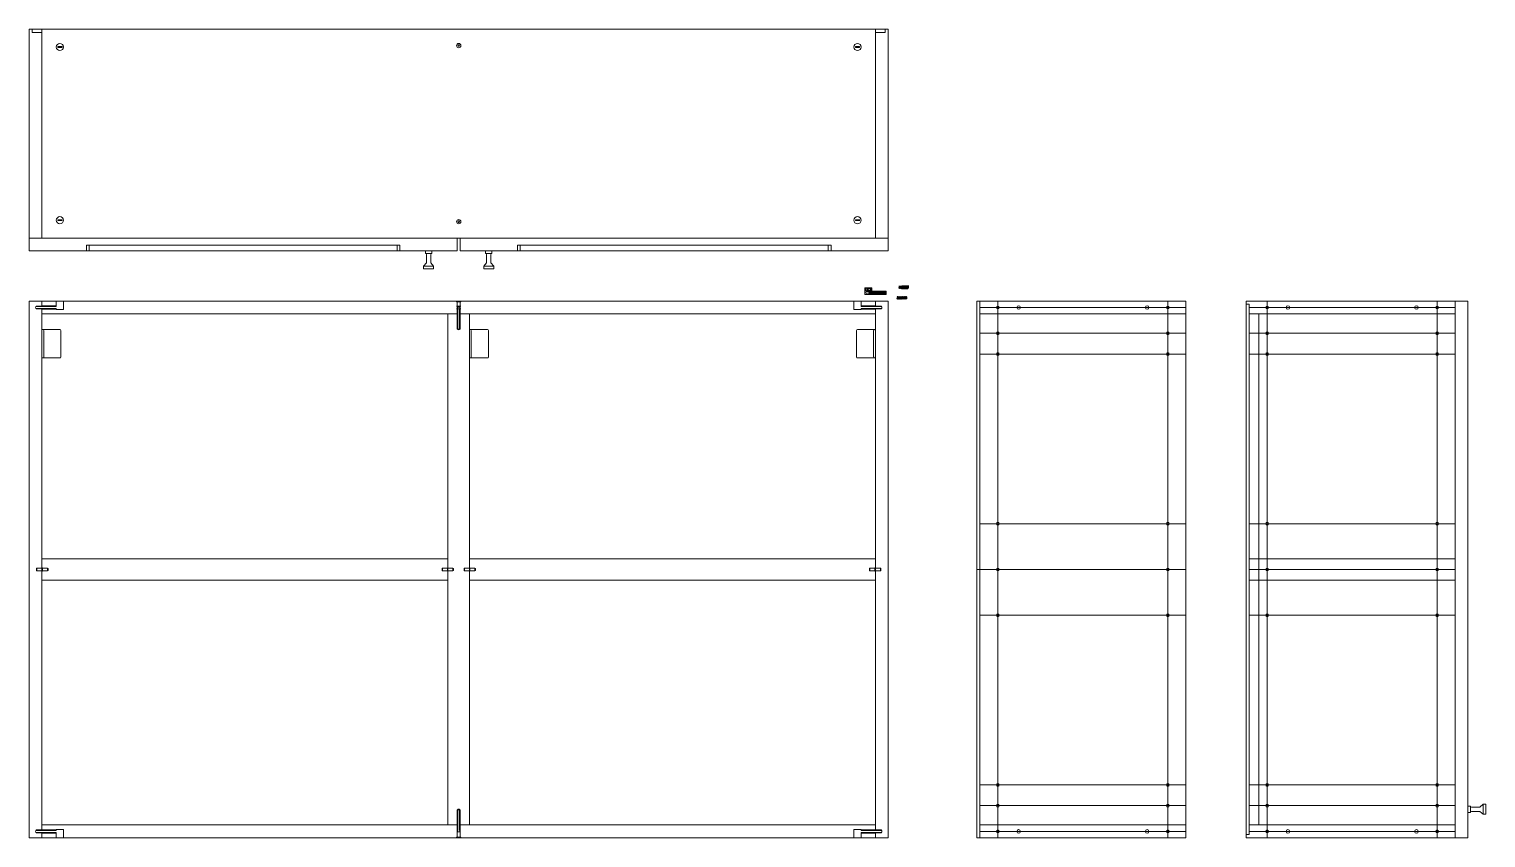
# Model space of a CAD drawing. Header units: centimetres. Extents: x -9.9 to 12.1, y -14.8 to 2.1.
# Drawn here: x -1.893 to 0.142, y -10.535 to -9.405 of the extents above; entities that cross this region are included whole.
import ezdxf

# ---------------------------------------------------------------- set-up
doc = ezdxf.new("R2010")
doc.units = ezdxf.units.CM
doc.header["$MEASUREMENT"] = 0
for name, color, linetype, lineweight in [('0_Num_Penna__6', 6, 'Continuous', 18), ('A-FURN_Num_Penna__251_Num_Penna__251_Num_Penna__2_Num_Penna__251_Num_Penna__251_Num_Penna__251_Num_Penna__251_Num_Penna__251_Num_Penna__251_Num_Penna__251_Num_Penna__251_Num_Penna__3_Num_Penna__3_Num_Penna__3_Num_Penna__3', 3, 'Continuous', 18), ('A-FURN_Num_Penna__252_Num_Penna__252_Num_Penna__3_Num_Penna__252_Num_Penna__252_Num_Penna__252_Num_Penna__252_Num_Penna__252_Num_Penna__252_Num_Penna__252_Num_Penna__252_Num_Penna__252_Num_Penna__252_Num_Penna__252_Num_Penna__3', 3, 'Continuous', 18), ('A-FURN_Num_Penna__252_Num_Penna__252_Num_Penna__3_Num_Penna__252_Num_Penna__252_Num_Penna__252_Num_Penna__252_Num_Penna__252_Num_Penna__252_Num_Penna__252_Num_Penna__252_Num_Penna__252_Num_Penna__252_Num_Penna__252_Num_Penna__5', 5, 'Continuous', 18), ('A-FURN_Num_Penna__252_Num_Penna__252_Num_Penna__3_Num_Penna__252_Num_Penna__252_Num_Penna__252_Num_Penna__252_Num_Penna__252_Num_Penna__252_Num_Penna__252_Num_Penna__252_Num_Penna__252_Num_Penna__252_Num_Penna__252_Num_Penna__6', 6, 'Continuous', 18), ('A-FURN_Num_Penna__252_Num_Penna__252_Num_Penna__3_Num_Penna__252_Num_Penna__252_Num_Penna__252_Num_Penna__252_Num_Penna__252_Num_Penna__252_Num_Penna__252_Num_Penna__252_Num_Penna__252_Num_Penna__252_Num_Penna__6_Num_Penna__6', 6, 'Continuous', 18), ('A-SECT-PATT_Num_Penna__6_Num_Penna__6_Num_Penna__6_Num_Penna__6_Num_Penna__6_Num_Penna__6_Num_Penna__6_Num_Penna__6_Num_Penna__6_Num_Penna__6_Num_Penna__6_Num_Penna__3_Num_Penna__3_Num_Penna__3', 3, 'Continuous', 18), ('A-SECT-PATT_Num_Penna__6_Num_Penna__6_Num_Penna__6_Num_Penna__6_Num_Penna__6_Num_Penna__6_Num_Penna__6_Num_Penna__6_Num_Penna__6_Num_Penna__6_Num_Penna__6_Num_Penna__6_Num_Penna__6_Num_Penna__6', 6, 'Continuous', 18), ('A-SECT-PATT_Num_Penna__6_Num_Penna__6_Num_Penna__6_Num_Penna__6_Num_Penna__6_Num_Penna__6_Num_Penna__6_Num_Penna__6_Num_Penna__6_Num_Penna__6_Num_Penna__6_Num_Penna__6_Num_Penna__6_Num_Penna__9', 9, 'Continuous', 18), ('INFO_Num_Penna__2_Num_Penna__2_Num_Penna__2_Num_Penna__2_Num_Penna__5', 5, 'Continuous', 18), ('PDF10_Solid Fills_Num_Penna__5_Num_Penna__5_Num_Penna__5_Num_Penna__5_Num_Penna__5_Num_Penna__5_Num_Penna__5_Num_Penna__5', 5, 'Continuous', 18), ('PDF16_Geometry_Num_Penna__5_Num_Penna__5_Num_Penna__5_Num_Penna__5_Num_Penna__5_Num_Penna__5_Num_Penna__5_Num_Penna__5_Num_Penna__5_Num_Penna__5_Num_Penna__5_Num_Penna__5_Num_Penna__5_Num_Penna__5', 5, 'Continuous', 18), ('PDF16_Geometry_Num_Penna__6_Num_Penna__6_Num_Penna__3_Num_Penna__3_Num_Penna__3_Num_Penna__3_Num_Penna__3_Num_Penna__3_Num_Penna__3_Num_Penna__3_Num_Penna__3_Num_Penna__3_Num_Penna__3_Num_Penna__3', 3, 'Continuous', 18), ('PDF16_Geometry_Num_Penna__6_Num_Penna__6_Num_Penna__6_Num_Penna__3_Num_Penna__3_Num_Penna__3_Num_Penna__3_Num_Penna__3_Num_Penna__9_Num_Penna__9_Num_Penna__9_Num_Penna__9_Num_Penna__9_Num_Penna__9', 9, 'Continuous', 18), ('PDF16_Geometry_Num_Penna__6_Num_Penna__6_Num_Penna__6_Num_Penna__6_Num_Penna__6_Num_Penna__6_Num_Penna__6_Num_Penna__6_Num_Penna__6_Num_Penna__6_Num_Penna__6_Num_Penna__6_Num_Penna__6_Num_Penna__6', 6, 'Continuous', 18), ('PDF22_Geometry_Num_Penna__1_Num_Penna__255_Num_Penna__3_Num_Penna__3_Num_Penna__3', 3, 'Continuous', 18), ('PDF22_Geometry_Num_Penna__1_Num_Penna__255_Num_Penna__3_Num_Penna__3_Num_Penna__6', 6, 'Continuous', 18), ('PDF22_Geometry_Num_Penna__1_Num_Penna__255_Num_Penna__5_Num_Penna__5_Num_Penna__5', 5, 'Continuous', 18), ('PDF2_Geometry_Num_Penna__7_Num_Penna__7_Num_Penna__7_Num_Penna__7_Num_Penna__7_Num_Penna__7_Num_Penna__7_Num_Penna__5', 5, 'Continuous', 18), ('PDF2_Geometry_Num_Penna__7_Num_Penna__7_Num_Penna__7_Num_Penna__7_Num_Penna__7_Num_Penna__7_Num_Penna__7_Num_Penna__6', 6, 'Continuous', 18), ('PDF_Geometry_Num_Penna__7_Num_Penna__7_Num_Penna__3_Num_Penna__6_Num_Penna__6_Num_Penna__6_Num_Penna__6_Num_Penna__6_Num_Penna__6_Num_Penna__6_Num_Penna__6_Num_Penna__6_Num_Penna__6_Num_Penna__6', 6, 'Continuous', 18), ('VITE_Num_Penna__5', 5, 'Continuous', 18), ('VITE_Num_Penna__6', 6, 'Continuous', 18), ('viti_Num_Penna__5', 5, 'Continuous', 18), ('viti_Num_Penna__6', 6, 'Continuous', 18)]:
    doc.layers.add(name, color=color, linetype=linetype, lineweight=lineweight)

msp = doc.modelspace()

# ---------------------------------------------------------------- linework, layer by layer
at = {"layer": '0_Num_Penna__6', "color": 6, "linetype": 'Continuous', "lineweight": 18}
for p, q in [((-1.8548, -9.7916), (-1.8548, -9.7849)), ((-1.8448, -9.7965), (-1.8448, -9.7849)), ((-0.7408, -9.7965), (-0.7408, -9.7849)), ((-0.7308, -9.7916), (-0.7308, -9.7849)), ((-0.7258, -9.7706), (-0.7258, -9.7662)), ((-0.7258, -9.7758), (-0.7258, -9.7706)), ((-0.7158, -9.7758), (-0.7258, -9.7758)), ((-0.7158, -9.7662), (-0.7158, -9.7709)), ((-0.6958, -9.7709), (-0.7158, -9.7709)), ((-1.8748, -9.7916), (-1.8548, -9.7916)), ((-1.8548, -9.7965), (-1.8548, -9.7962)), ((-1.8548, -9.7965), (-1.8448, -9.7965)), ((-0.7308, -9.7965), (-0.7408, -9.7965)), ((-0.7108, -9.7916), (-0.7308, -9.7916)), ((-0.7308, -9.7965), (-0.7308, -9.7962)), ((-1.8748, -10.5282), (-1.8548, -10.5282)), ((-1.8548, -10.5233), (-1.8448, -10.5233)), ((-1.8548, -10.5233), (-1.8548, -10.5236)), ((-1.8548, -10.5282), (-1.8548, -10.5349)), ((-1.8448, -10.5233), (-1.8448, -10.5349)), ((-0.7308, -10.5233), (-0.7408, -10.5233)), ((-0.7408, -10.5233), (-0.7408, -10.5349)), ((-0.7308, -10.5233), (-0.7308, -10.5236)), ((-0.7108, -10.5282), (-0.7308, -10.5282)), ((-0.7308, -10.5282), (-0.7308, -10.5349))]:
    msp.add_line(p, q, dxfattribs=at)
at = {"layer": 'A-FURN_Num_Penna__251_Num_Penna__251_Num_Penna__2_Num_Penna__251_Num_Penna__251_Num_Penna__251_Num_Penna__251_Num_Penna__251_Num_Penna__251_Num_Penna__251_Num_Penna__251_Num_Penna__3_Num_Penna__3_Num_Penna__3_Num_Penna__3', "color": 3, "linetype": 'Continuous', "lineweight": 18}
for p, q in [((-1.8128, -9.7149), (-1.8088, -9.7149)), ((-1.3788, -9.7149), (-1.3748, -9.7149)), ((-1.2108, -9.7149), (-1.2068, -9.7149)), ((-0.7768, -9.7149), (-0.7728, -9.7149))]:
    msp.add_line(p, q, dxfattribs=at)
at = {"layer": 'A-FURN_Num_Penna__252_Num_Penna__252_Num_Penna__3_Num_Penna__252_Num_Penna__252_Num_Penna__252_Num_Penna__252_Num_Penna__252_Num_Penna__252_Num_Penna__252_Num_Penna__252_Num_Penna__252_Num_Penna__252_Num_Penna__252_Num_Penna__3', "color": 3, "linetype": 'Continuous', "lineweight": 18}
for p, q in [((-1.2898, -9.7919), (-1.2958, -9.7919)), ((-1.2898, -9.7959), (-1.2958, -9.7959))]:
    msp.add_line(p, q, dxfattribs=at)
at = {"layer": 'A-FURN_Num_Penna__252_Num_Penna__252_Num_Penna__3_Num_Penna__252_Num_Penna__252_Num_Penna__252_Num_Penna__252_Num_Penna__252_Num_Penna__252_Num_Penna__252_Num_Penna__252_Num_Penna__252_Num_Penna__252_Num_Penna__252_Num_Penna__5', "color": 5, "linetype": 'Continuous', "lineweight": 18}
for p, q in [((-0.6775, -9.7643), (-0.6783, -9.7669)), ((-0.6773, -9.7669), (-0.6765, -9.7643)), ((-0.6762, -9.7643), (-0.677, -9.7669)), ((-0.6759, -9.7669), (-0.6751, -9.7643)), ((-0.6748, -9.7643), (-0.6756, -9.7669)), ((-0.6746, -9.7669), (-0.6738, -9.7643)), ((-0.6735, -9.7643), (-0.6743, -9.7669)), ((-0.6732, -9.7669), (-0.6724, -9.7643)), ((-0.6721, -9.7643), (-0.6729, -9.7669)), ((-0.6719, -9.7669), (-0.671, -9.7643)), ((-0.6708, -9.7643), (-0.6716, -9.7669)), ((-0.6705, -9.7669), (-0.6697, -9.7643)), ((-0.6694, -9.7643), (-0.6702, -9.7669)), ((-0.6691, -9.7669), (-0.6683, -9.7643)), ((-0.6681, -9.7643), (-0.6689, -9.7669)), ((-0.6678, -9.7669), (-0.667, -9.7643)), ((-0.6667, -9.7643), (-0.6675, -9.7669)), ((-0.6664, -9.7669), (-0.6656, -9.7643)), ((-0.6654, -9.7643), (-0.6662, -9.7669)), ((-1.2898, -9.7849), (-1.2958, -9.7849)), ((-1.2907, -9.7861), (-1.2948, -9.7861)), ((-0.7142, -9.7719), (-0.7142, -9.7745)), ((-0.6974, -9.7719), (-0.6974, -9.7745)), ((-0.6799, -9.7791), (-0.6807, -9.7817)), ((-0.6796, -9.7817), (-0.6788, -9.7791)), ((-0.6785, -9.7791), (-0.6793, -9.7817)), ((-0.6783, -9.7817), (-0.6775, -9.7791)), ((-0.6772, -9.7791), (-0.678, -9.7817)), ((-0.6769, -9.7817), (-0.6761, -9.7791)), ((-0.6758, -9.7791), (-0.6766, -9.7817)), ((-0.6756, -9.7817), (-0.6747, -9.7791)), ((-0.6745, -9.7791), (-0.6753, -9.7817)), ((-0.6742, -9.7817), (-0.6734, -9.7791)), ((-0.6731, -9.7791), (-0.6739, -9.7817)), ((-0.6728, -9.7817), (-0.672, -9.7791)), ((-0.6718, -9.7791), (-0.6726, -9.7817)), ((-0.6715, -9.7817), (-0.6707, -9.7791)), ((-0.6704, -9.7791), (-0.6712, -9.7817)), ((-0.6701, -9.7817), (-0.6693, -9.7791)), ((-0.6691, -9.7791), (-0.6699, -9.7817)), ((-0.6688, -9.7817), (-0.668, -9.7791)), ((-0.6677, -9.7791), (-0.6685, -9.7817)), ((-1.8748, -9.7919), (-1.8748, -9.7926)), ((-1.8748, -9.7952), (-1.8748, -9.7959)), ((-1.2907, -9.7933), (-1.2948, -9.7933)), ((-1.2941, -9.7953), (-1.2941, -9.8242)), ((-1.2915, -9.8242), (-1.2915, -9.7953)), ((-0.7108, -9.7919), (-0.7108, -9.7926)), ((-0.7108, -9.7952), (-0.7108, -9.7959)), ((-1.2915, -9.8242), (-1.2941, -9.8242)), ((-1.2941, -10.5245), (-1.2941, -10.4956)), ((-1.2915, -10.4956), (-1.2941, -10.4956)), ((-1.2915, -10.4956), (-1.2915, -10.5245)), ((-1.8748, -10.5246), (-1.8748, -10.5239)), ((-1.8748, -10.5279), (-1.8748, -10.5272)), ((-1.8548, -10.5349), (-1.8448, -10.5349)), ((-1.2898, -10.5349), (-1.2958, -10.5349)), ((-1.2907, -10.5265), (-1.2948, -10.5265)), ((-1.2907, -10.5337), (-1.2948, -10.5337)), ((-0.7108, -10.5246), (-0.7108, -10.5239)), ((-0.7108, -10.5279), (-0.7108, -10.5272))]:
    msp.add_line(p, q, dxfattribs=at)
for centre in [(-0.5108, -9.7939), (-0.3313, -9.7939), (-0.1347, -9.7939), (0.0448, -9.7939), (-0.5108, -10.5259), (-0.3313, -10.5259), (-0.1347, -10.5259), (0.0448, -10.5259)]:
    msp.add_circle(centre, 0.0025, dxfattribs=at)
at = {"layer": 'A-FURN_Num_Penna__252_Num_Penna__252_Num_Penna__3_Num_Penna__252_Num_Penna__252_Num_Penna__252_Num_Penna__252_Num_Penna__252_Num_Penna__252_Num_Penna__252_Num_Penna__252_Num_Penna__252_Num_Penna__252_Num_Penna__252_Num_Penna__6', "color": 6, "linetype": 'Continuous', "lineweight": 18}
for p, q in [((-0.6778, -9.7643), (-0.6776, -9.7636)), ((-0.6774, -9.7638), (-0.6775, -9.7643)), ((-0.6765, -9.7643), (-0.6763, -9.7636)), ((-0.676, -9.7638), (-0.6762, -9.7643)), ((-0.6751, -9.7643), (-0.6749, -9.7636)), ((-0.6747, -9.7638), (-0.6748, -9.7643)), ((-0.6738, -9.7643), (-0.6735, -9.7636)), ((-0.6735, -9.7629), (-0.6735, -9.7679)), ((-0.6733, -9.7638), (-0.6735, -9.7643)), ((-0.6645, -9.7656), (-0.6735, -9.7656)), ((-0.664, -9.7636), (-0.673, -9.7636)), ((-0.6724, -9.7643), (-0.6722, -9.7636)), ((-0.672, -9.7638), (-0.6721, -9.7643)), ((-0.671, -9.7643), (-0.6708, -9.7636)), ((-0.6706, -9.7638), (-0.6708, -9.7643)), ((-0.6697, -9.7643), (-0.6695, -9.7636)), ((-0.6693, -9.7638), (-0.6694, -9.7643)), ((-0.6683, -9.7643), (-0.6681, -9.7636)), ((-0.6679, -9.7638), (-0.6681, -9.7643)), ((-0.667, -9.7643), (-0.6668, -9.7636)), ((-0.6666, -9.7638), (-0.6667, -9.7643)), ((-0.6656, -9.7643), (-0.6654, -9.7636)), ((-0.6652, -9.7638), (-0.6654, -9.7643)), ((-1.2958, -9.7861), (-1.2958, -9.7849)), ((-1.2958, -9.7861), (-1.2948, -9.7861)), ((-1.2948, -9.7861), (-1.2948, -9.8242)), ((-1.2907, -9.7861), (-1.2898, -9.7861)), ((-1.2907, -9.7861), (-1.2907, -9.8242)), ((-1.2898, -9.7849), (-1.2898, -9.7861)), ((-0.7158, -9.7755), (-0.7158, -9.7758)), ((-0.6802, -9.7791), (-0.68, -9.7784)), ((-0.6797, -9.7786), (-0.6799, -9.7791)), ((-0.6798, -9.7823), (-0.6796, -9.7817)), ((-0.6793, -9.7817), (-0.6795, -9.7823)), ((-0.6788, -9.7791), (-0.6786, -9.7784)), ((-0.6784, -9.7786), (-0.6785, -9.7791)), ((-0.6785, -9.7823), (-0.6783, -9.7817)), ((-0.678, -9.7817), (-0.6782, -9.7823)), ((-0.6775, -9.7675), (-0.6773, -9.7669)), ((-0.6775, -9.7791), (-0.6772, -9.7784)), ((-0.677, -9.7669), (-0.6772, -9.7675)), ((-0.677, -9.7786), (-0.6772, -9.7791)), ((-0.6771, -9.7823), (-0.6769, -9.7817)), ((-0.6766, -9.7817), (-0.6768, -9.7823)), ((-0.6761, -9.7675), (-0.6759, -9.7669)), ((-0.6761, -9.7791), (-0.6759, -9.7784)), ((-0.6756, -9.7669), (-0.6758, -9.7675)), ((-0.6757, -9.7786), (-0.6758, -9.7791)), ((-0.6758, -9.7823), (-0.6756, -9.7817)), ((-0.6753, -9.7817), (-0.6755, -9.7823)), ((-0.6748, -9.7675), (-0.6746, -9.7669)), ((-0.6747, -9.7791), (-0.6745, -9.7784)), ((-0.6743, -9.7669), (-0.6745, -9.7675)), ((-0.6743, -9.7786), (-0.6745, -9.7791)), ((-0.6744, -9.7823), (-0.6742, -9.7817)), ((-0.6653, -9.7676), (-0.6742, -9.7676)), ((-0.6653, -9.7676), (-0.6742, -9.7676)), ((-0.6739, -9.7817), (-0.6741, -9.7823)), ((-0.6734, -9.7675), (-0.6732, -9.7669)), ((-0.6734, -9.7791), (-0.6732, -9.7784)), ((-0.6729, -9.7669), (-0.6731, -9.7675)), ((-0.673, -9.7786), (-0.6731, -9.7791)), ((-0.6731, -9.7823), (-0.6728, -9.7817)), ((-0.6726, -9.7817), (-0.6728, -9.7823)), ((-0.6721, -9.7675), (-0.6719, -9.7669)), ((-0.672, -9.7791), (-0.6718, -9.7784)), ((-0.6716, -9.7669), (-0.6718, -9.7675)), ((-0.6716, -9.7786), (-0.6718, -9.7791)), ((-0.6717, -9.7823), (-0.6715, -9.7817)), ((-0.6712, -9.7817), (-0.6714, -9.7823)), ((-0.6707, -9.7675), (-0.6705, -9.7669)), ((-0.6707, -9.7791), (-0.6705, -9.7784)), ((-0.6702, -9.7669), (-0.6704, -9.7675)), ((-0.6703, -9.7786), (-0.6704, -9.7791)), ((-0.6703, -9.7823), (-0.6701, -9.7817)), ((-0.6699, -9.7817), (-0.6701, -9.7823)), ((-0.6694, -9.7675), (-0.6691, -9.7669)), ((-0.6693, -9.7791), (-0.6691, -9.7784)), ((-0.6689, -9.7669), (-0.6691, -9.7675)), ((-0.6689, -9.7786), (-0.6691, -9.7791)), ((-0.669, -9.7823), (-0.6688, -9.7817)), ((-0.6685, -9.7817), (-0.6687, -9.7823)), ((-0.668, -9.7675), (-0.6678, -9.7669)), ((-0.668, -9.7791), (-0.6678, -9.7784)), ((-0.6675, -9.7669), (-0.6677, -9.7675)), ((-0.6676, -9.7786), (-0.6677, -9.7791)), ((-0.6666, -9.7675), (-0.6664, -9.7669)), ((-0.6662, -9.7669), (-0.6664, -9.7675)), ((-1.8748, -9.7919), (-1.8831, -9.7919)), ((-1.8831, -9.7919), (-1.8831, -9.7926)), ((-1.8831, -9.7959), (-1.8831, -9.7952)), ((-1.8748, -9.7959), (-1.8831, -9.7959)), ((-0.7108, -9.7919), (-0.7025, -9.7919)), ((-0.7108, -9.7959), (-0.7025, -9.7959)), ((-0.7025, -9.7919), (-0.7025, -9.7926)), ((-0.7025, -9.7959), (-0.7025, -9.7952)), ((-1.2941, -9.8242), (-1.2948, -9.8242)), ((-1.2907, -9.8242), (-1.2915, -9.8242)), ((-1.2941, -10.4956), (-1.2948, -10.4956)), ((-1.2948, -10.5337), (-1.2948, -10.4956)), ((-1.2907, -10.4956), (-1.2915, -10.4956)), ((-1.2907, -10.5337), (-1.2907, -10.4956)), ((-1.8748, -10.5239), (-1.8831, -10.5239)), ((-1.8831, -10.5239), (-1.8831, -10.5246)), ((-1.8831, -10.5279), (-1.8831, -10.5272)), ((-1.8748, -10.5279), (-1.8831, -10.5279)), ((-1.2958, -10.5337), (-1.2948, -10.5337)), ((-1.2958, -10.5337), (-1.2958, -10.5349)), ((-1.2907, -10.5337), (-1.2898, -10.5337)), ((-1.2898, -10.5349), (-1.2898, -10.5337)), ((-0.7108, -10.5239), (-0.7025, -10.5239)), ((-0.7108, -10.5279), (-0.7025, -10.5279)), ((-0.7025, -10.5239), (-0.7025, -10.5246)), ((-0.7025, -10.5279), (-0.7025, -10.5272))]:
    msp.add_line(p, q, dxfattribs=at)
at = {"layer": 'A-FURN_Num_Penna__252_Num_Penna__252_Num_Penna__3_Num_Penna__252_Num_Penna__252_Num_Penna__252_Num_Penna__252_Num_Penna__252_Num_Penna__252_Num_Penna__252_Num_Penna__252_Num_Penna__252_Num_Penna__252_Num_Penna__6_Num_Penna__6', "color": 6, "linetype": 'Continuous', "lineweight": 18}
for p, q in [((-1.3078, -9.8029), (-1.3078, -10.1575)), ((-1.2778, -9.8029), (-1.2778, -10.1575)), ((-1.3078, -10.1623), (-1.3078, -10.5169)), ((-1.2778, -10.1623), (-1.2778, -10.5169))]:
    msp.add_line(p, q, dxfattribs=at)
at = {"layer": 'A-SECT-PATT_Num_Penna__6_Num_Penna__6_Num_Penna__6_Num_Penna__6_Num_Penna__6_Num_Penna__6_Num_Penna__6_Num_Penna__6_Num_Penna__6_Num_Penna__6_Num_Penna__6_Num_Penna__3_Num_Penna__3_Num_Penna__3', "color": 3, "linetype": 'Continuous', "lineweight": 18}
for p, q in [((-0.5398, -9.7849), (-0.5398, -10.5349)), ((-0.3023, -9.7849), (-0.3023, -10.5349)), ((-0.1637, -9.7849), (-0.1637, -10.5349)), ((0.0738, -9.7849), (0.0738, -10.5349))]:
    msp.add_line(p, q, dxfattribs=at)
at = {"layer": 'A-SECT-PATT_Num_Penna__6_Num_Penna__6_Num_Penna__6_Num_Penna__6_Num_Penna__6_Num_Penna__6_Num_Penna__6_Num_Penna__6_Num_Penna__6_Num_Penna__6_Num_Penna__6_Num_Penna__6_Num_Penna__6_Num_Penna__6', "color": 6, "linetype": 'Continuous', "lineweight": 18}
for p, q in [((-1.8128, -9.7069), (-1.8128, -9.7149)), ((-1.8088, -9.7069), (-1.8088, -9.7149)), ((-1.3788, -9.7069), (-1.3788, -9.7149)), ((-1.3748, -9.7069), (-1.3748, -9.7149)), ((-1.2108, -9.7069), (-1.2108, -9.7149)), ((-1.2068, -9.7069), (-1.2068, -9.7149)), ((-0.7768, -9.7069), (-0.7768, -9.7149)), ((-0.7728, -9.7069), (-0.7728, -9.7149)), ((-0.5648, -9.7849), (-0.5648, -10.5349)), ((-0.1887, -9.7894), (-0.1887, -10.5304))]:
    msp.add_line(p, q, dxfattribs=at)
at = {"layer": 'A-SECT-PATT_Num_Penna__6_Num_Penna__6_Num_Penna__6_Num_Penna__6_Num_Penna__6_Num_Penna__6_Num_Penna__6_Num_Penna__6_Num_Penna__6_Num_Penna__6_Num_Penna__6_Num_Penna__6_Num_Penna__6_Num_Penna__9', "color": 9, "linetype": 'Continuous', "lineweight": 18}
msp.add_line((-0.1752, -9.8029), (-0.1752, -10.5169), dxfattribs=at)
at = {"layer": 'INFO_Num_Penna__2_Num_Penna__2_Num_Penna__2_Num_Penna__2_Num_Penna__5', "color": 5, "linetype": 'Continuous', "lineweight": 18}
for p, q in [((-1.8721, -9.8244), (-1.8748, -9.8244)), ((-1.8723, -9.8258), (-1.8723, -9.863)), ((-1.8721, -9.8244), (-1.8496, -9.8244)), ((-1.8483, -9.863), (-1.8483, -9.8258)), ((-1.2751, -9.8244), (-1.2778, -9.8244)), ((-1.2753, -9.8258), (-1.2753, -9.863)), ((-1.2751, -9.8244), (-1.2526, -9.8244)), ((-1.2513, -9.863), (-1.2513, -9.8258)), ((-0.7372, -9.863), (-0.7372, -9.8258)), ((-0.7134, -9.8244), (-0.7359, -9.8244)), ((-0.7134, -9.8244), (-0.7108, -9.8244)), ((-0.7133, -9.8258), (-0.7133, -9.863)), ((-1.8748, -9.8644), (-1.8721, -9.8644)), ((-1.8721, -9.8644), (-1.8496, -9.8644)), ((-1.2778, -9.8644), (-1.2751, -9.8644)), ((-1.2751, -9.8644), (-1.2526, -9.8644)), ((-0.7134, -9.8644), (-0.7359, -9.8644)), ((-0.7108, -9.8644), (-0.7134, -9.8644))]:
    msp.add_line(p, q, dxfattribs=at)
for centre, start, end in [((-1.8737, -9.8258), 0.4383, 85.0259), ((-1.8498, -9.8258), 0.4383, 85.0259), ((-1.2767, -9.8258), 0.4383, 85.0259), ((-1.2528, -9.8258), 0.4383, 85.0259), ((-0.7358, -9.8258), 94.9741, 179.5617), ((-0.7118, -9.8258), 94.9741, 179.5617), ((-1.8737, -9.863), 274.9741, 359.5617), ((-1.8498, -9.863), 274.9741, 359.5617), ((-1.2767, -9.863), 274.9741, 359.5617), ((-1.2528, -9.863), 274.9741, 359.5617), ((-0.7358, -9.863), 180.4383, 265.0259), ((-0.7118, -9.863), 180.4383, 265.0259)]:
    msp.add_arc(centre, 0.00142, start, end, dxfattribs=at)
at = {"layer": 'PDF10_Solid Fills_Num_Penna__5_Num_Penna__5_Num_Penna__5_Num_Penna__5_Num_Penna__5_Num_Penna__5_Num_Penna__5_Num_Penna__5', "color": 5, "linetype": 'Continuous', "lineweight": 18}
for p, q in [((-1.8472, -9.4294), (-1.8523, -9.4294)), ((-1.8472, -9.4304), (-1.8523, -9.4304)), ((-1.294, -9.4279), (-1.2933, -9.4269)), ((-1.294, -9.4279), (-1.2933, -9.4289)), ((-1.2933, -9.4269), (-1.2922, -9.4269)), ((-1.2933, -9.4289), (-1.2922, -9.4289)), ((-1.2915, -9.4279), (-1.2922, -9.4269)), ((-1.2915, -9.4279), (-1.2922, -9.4289)), ((-0.7383, -9.4294), (-0.7332, -9.4294)), ((-0.7383, -9.4304), (-0.7332, -9.4304)), ((-1.8472, -9.6714), (-1.8523, -9.6714)), ((-1.8472, -9.6724), (-1.8523, -9.6724)), ((-1.294, -9.6739), (-1.2933, -9.6729)), ((-1.294, -9.6739), (-1.2933, -9.6749)), ((-1.2933, -9.6729), (-1.2922, -9.6729)), ((-1.2933, -9.6749), (-1.2922, -9.6749)), ((-1.2915, -9.6739), (-1.2922, -9.6729)), ((-1.2915, -9.6739), (-1.2922, -9.6749)), ((-0.7383, -9.6714), (-0.7332, -9.6714)), ((-0.7383, -9.6724), (-0.7332, -9.6724))]:
    msp.add_line(p, q, dxfattribs=at)
for centre, radius in [((-1.8498, -9.4299), 0.005), ((-1.2928, -9.4279), 0.003), ((-0.7358, -9.4299), 0.005), ((-1.8498, -9.6719), 0.005), ((-1.2928, -9.6739), 0.003), ((-0.7358, -9.6719), 0.005)]:
    msp.add_circle(centre, radius, dxfattribs=at)
for centre, start, end in [((-1.8523, -9.4299), 90, 270), ((-1.8472, -9.4299), 270, 90), ((-0.7383, -9.4299), 90, 270), ((-0.7332, -9.4299), 270, 90), ((-1.8523, -9.6719), 90, 270), ((-1.8472, -9.6719), 270, 90), ((-0.7383, -9.6719), 90, 270), ((-0.7332, -9.6719), 270, 90)]:
    msp.add_arc(centre, 0.0005, start, end, dxfattribs=at)
at = {"layer": 'PDF16_Geometry_Num_Penna__5_Num_Penna__5_Num_Penna__5_Num_Penna__5_Num_Penna__5_Num_Penna__5_Num_Penna__5_Num_Penna__5_Num_Penna__5_Num_Penna__5_Num_Penna__5_Num_Penna__5_Num_Penna__5_Num_Penna__5', "color": 5, "linetype": 'Continuous', "lineweight": 18}
for p, q in [((-1.3303, -9.7149), (-1.3393, -9.7149)), ((-1.3393, -9.7186), (-1.3393, -9.7149)), ((-1.3303, -9.7186), (-1.3393, -9.7186)), ((-1.3378, -9.7316), (-1.3378, -9.72)), ((-1.3318, -9.7316), (-1.3318, -9.72)), ((-1.3303, -9.7186), (-1.3303, -9.7149)), ((-1.2463, -9.7149), (-1.2553, -9.7149)), ((-1.2553, -9.7186), (-1.2553, -9.7149)), ((-1.2463, -9.7186), (-1.2553, -9.7186)), ((-1.2538, -9.7316), (-1.2538, -9.72)), ((-1.2478, -9.7316), (-1.2478, -9.72)), ((-1.2463, -9.7186), (-1.2463, -9.7149)), ((-1.3418, -9.736), (-1.3378, -9.7316)), ((-1.3278, -9.736), (-1.3418, -9.736)), ((-1.3418, -9.7399), (-1.3418, -9.736)), ((-1.3278, -9.7399), (-1.3418, -9.7399)), ((-1.3278, -9.736), (-1.3318, -9.7316)), ((-1.3278, -9.7399), (-1.3278, -9.736)), ((-1.2578, -9.736), (-1.2538, -9.7316)), ((-1.2438, -9.736), (-1.2578, -9.736)), ((-1.2578, -9.7399), (-1.2578, -9.736)), ((-1.2438, -9.7399), (-1.2578, -9.7399)), ((-1.2438, -9.736), (-1.2478, -9.7316)), ((-1.2438, -9.7399), (-1.2438, -9.736)), ((0.1205, -10.4904), (0.1168, -10.4904)), ((0.1168, -10.4904), (0.1168, -10.4994)), ((0.1205, -10.4904), (0.1205, -10.4994)), ((0.1335, -10.4919), (0.1219, -10.4919)), ((0.1335, -10.4979), (0.1219, -10.4979)), ((0.1379, -10.4879), (0.1335, -10.4919)), ((0.1379, -10.5019), (0.1335, -10.4979)), ((0.1418, -10.4879), (0.1379, -10.4879)), ((0.1379, -10.4879), (0.1379, -10.5019)), ((0.1418, -10.4879), (0.1418, -10.5019)), ((0.1205, -10.4994), (0.1168, -10.4994)), ((0.1418, -10.5019), (0.1379, -10.5019))]:
    msp.add_line(p, q, dxfattribs=at)
for centre, start, end in [((-1.3393, -9.72), 0, 90), ((-1.3303, -9.72), 90, 180), ((-1.2553, -9.72), 0, 90), ((-1.2463, -9.72), 90, 180), ((0.1219, -10.4904), 180, 270), ((0.1219, -10.4994), 90, 180)]:
    msp.add_arc(centre, 0.00148, start, end, dxfattribs=at)
at = {"layer": 'PDF16_Geometry_Num_Penna__6_Num_Penna__6_Num_Penna__3_Num_Penna__3_Num_Penna__3_Num_Penna__3_Num_Penna__3_Num_Penna__3_Num_Penna__3_Num_Penna__3_Num_Penna__3_Num_Penna__3_Num_Penna__3_Num_Penna__3', "color": 3, "linetype": 'Continuous', "lineweight": 18}
for p, q in [((-1.8883, -9.4049), (-1.8748, -9.4049)), ((-0.7108, -9.4049), (-0.6973, -9.4049))]:
    msp.add_line(p, q, dxfattribs=at)
at = {"layer": 'PDF16_Geometry_Num_Penna__6_Num_Penna__6_Num_Penna__6_Num_Penna__3_Num_Penna__3_Num_Penna__3_Num_Penna__3_Num_Penna__3_Num_Penna__9_Num_Penna__9_Num_Penna__9_Num_Penna__9_Num_Penna__9_Num_Penna__9', "color": 9, "linetype": 'Continuous', "lineweight": 18}
for p, q in [((-0.5648, -9.7939), (-0.2773, -9.7939)), ((-0.5648, -9.8029), (-0.2773, -9.8029)), ((-0.1887, -9.7939), (0.0988, -9.7939)), ((-0.5648, -9.8299), (-0.2773, -9.8299)), ((-0.1887, -9.8299), (0.0988, -9.8299)), ((-0.5648, -9.8589), (-0.2773, -9.8589)), ((-0.1887, -9.8589), (0.0988, -9.8589)), ((-0.5648, -10.4609), (-0.2773, -10.4609)), ((-0.1887, -10.4609), (0.0988, -10.4609)), ((-0.5648, -10.4899), (-0.2773, -10.4899)), ((-0.1887, -10.4899), (0.0988, -10.4899)), ((-0.5648, -10.5169), (-0.2773, -10.5169)), ((-0.5648, -10.5259), (-0.2773, -10.5259)), ((-0.1887, -10.5259), (0.0988, -10.5259))]:
    msp.add_line(p, q, dxfattribs=at)
at = {"layer": 'PDF16_Geometry_Num_Penna__6_Num_Penna__6_Num_Penna__6_Num_Penna__6_Num_Penna__6_Num_Penna__6_Num_Penna__6_Num_Penna__6_Num_Penna__6_Num_Penna__6_Num_Penna__6_Num_Penna__6_Num_Penna__6_Num_Penna__6', "color": 6, "linetype": 'Continuous', "lineweight": 18}
for p, q in [((-1.8928, -9.4049), (-1.8883, -9.4049)), ((-1.8928, -9.4049), (-1.8928, -9.7149)), ((-1.8883, -9.4049), (-1.8883, -9.4094)), ((-1.8883, -9.4094), (-1.8748, -9.4094)), ((-1.8748, -9.4049), (-1.8748, -9.6969)), ((-1.8748, -9.4049), (-0.7108, -9.4049)), ((-0.7108, -9.4049), (-0.7108, -9.6969)), ((-0.6973, -9.4094), (-0.7108, -9.4094)), ((-0.6973, -9.4049), (-0.6973, -9.4094)), ((-0.6973, -9.4049), (-0.6928, -9.4049)), ((-0.6928, -9.4049), (-0.6928, -9.7149)), ((-1.8928, -9.6969), (-0.6928, -9.6969)), ((-1.2948, -9.7149), (-1.2948, -9.6969)), ((-1.2908, -9.7149), (-1.2908, -9.6969)), ((-1.8928, -9.7149), (-1.8128, -9.7149)), ((-1.8128, -9.7069), (-1.3748, -9.7069)), ((-1.8088, -9.7149), (-1.3788, -9.7149)), ((-1.3748, -9.7149), (-1.2948, -9.7149)), ((-1.2908, -9.7149), (-1.2108, -9.7149)), ((-1.2108, -9.7069), (-0.7728, -9.7069)), ((-1.2068, -9.7149), (-0.7768, -9.7149)), ((-0.7728, -9.7149), (-0.6928, -9.7149)), ((-1.8928, -9.7849), (-1.8928, -10.5349)), ((-1.8928, -9.7849), (-0.7408, -9.7849)), ((-1.8748, -9.7849), (-1.8748, -9.7919)), ((-0.7308, -9.7849), (-0.6928, -9.7849)), ((-0.6928, -9.7849), (-0.6928, -10.5349)), ((-0.5693, -10.5349), (-0.5693, -9.7849)), ((-0.5693, -9.7849), (-0.2773, -9.7849)), ((-0.2773, -9.7849), (-0.2773, -10.5349)), ((-0.1932, -10.5304), (-0.1932, -9.7849)), ((-0.1932, -9.7849), (0.1168, -9.7849)), ((-0.1932, -9.7894), (-0.1932, -9.7849)), ((0.0988, -9.7849), (0.0988, -10.5349)), ((0.1168, -9.7849), (0.1168, -10.5349)), ((-1.8748, -9.7916), (-1.8748, -9.7919)), ((-1.8748, -9.7959), (-1.8748, -10.1575)), ((-1.8748, -9.8029), (-1.2948, -9.8029)), ((-1.2907, -9.8029), (-0.7108, -9.8029)), ((-0.7108, -9.7916), (-0.7108, -9.7919)), ((-0.7108, -9.7959), (-0.7108, -9.7962)), ((-0.7108, -9.8029), (-0.7108, -10.1575)), ((-0.1932, -9.7894), (-0.1887, -9.7894)), ((-0.1887, -9.8029), (0.0988, -9.8029)), ((-1.8748, -10.1623), (-1.8748, -10.5239)), ((-0.7108, -10.1623), (-0.7108, -10.5239)), ((-1.8748, -10.5169), (-1.2948, -10.5169)), ((-1.2907, -10.5169), (-0.7108, -10.5169)), ((-0.1887, -10.5169), (0.0988, -10.5169)), ((-0.1887, -10.5304), (-0.1887, -10.5169)), ((-1.8928, -10.5349), (-1.8548, -10.5349)), ((-1.8748, -10.5282), (-1.8748, -10.5279)), ((-1.8748, -10.5279), (-1.8748, -10.5349)), ((-1.8448, -10.5349), (-0.7408, -10.5349)), ((-0.7308, -10.5349), (-0.6928, -10.5349)), ((-0.7108, -10.5282), (-0.7108, -10.5279)), ((-0.7108, -10.5282), (-0.7108, -10.5349)), ((-0.5693, -10.5349), (-0.2773, -10.5349)), ((-0.1932, -10.5349), (-0.1932, -10.5304)), ((-0.1932, -10.5304), (-0.1887, -10.5304)), ((-0.1932, -10.5349), (0.1168, -10.5349))]:
    msp.add_line(p, q, dxfattribs=at)
at = {"layer": 'PDF22_Geometry_Num_Penna__1_Num_Penna__255_Num_Penna__3_Num_Penna__3_Num_Penna__3', "color": 3, "linetype": 'Continuous', "lineweight": 18}
for p, q in [((-0.2773, -10.0959), (-0.5648, -10.0959)), ((0.0988, -10.0959), (-0.1887, -10.0959)), ((-0.2773, -10.1599), (-0.5693, -10.1599)), ((0.0988, -10.1599), (-0.1887, -10.1599)), ((-0.2773, -10.2239), (-0.5648, -10.2239)), ((0.0988, -10.2239), (-0.1887, -10.2239))]:
    msp.add_line(p, q, dxfattribs=at)
at = {"layer": 'PDF22_Geometry_Num_Penna__1_Num_Penna__255_Num_Penna__3_Num_Penna__3_Num_Penna__6', "color": 6, "linetype": 'Continuous', "lineweight": 18}
for p, q in [((-1.3078, -10.1449), (-1.8748, -10.1449)), ((-0.7108, -10.1449), (-1.2778, -10.1449)), ((0.0988, -10.1449), (-0.1887, -10.1449)), ((-1.3078, -10.1749), (-1.8748, -10.1749)), ((-0.7108, -10.1749), (-1.2778, -10.1749)), ((0.0988, -10.1749), (-0.1887, -10.1749))]:
    msp.add_line(p, q, dxfattribs=at)
at = {"layer": 'PDF22_Geometry_Num_Penna__1_Num_Penna__255_Num_Penna__5_Num_Penna__5_Num_Penna__5', "color": 5, "linetype": 'Continuous', "lineweight": 18}
for centre in [(-0.5398, -9.7939), (-0.3023, -9.7939), (-0.1637, -9.7939), (0.0738, -9.7939), (-0.5398, -9.8299), (-0.3023, -9.8299), (-0.1637, -9.8299), (0.0738, -9.8299), (-0.5398, -9.8589), (-0.3023, -9.8589), (-0.1637, -9.8589), (0.0738, -9.8589), (-0.5398, -10.0959), (-0.3023, -10.0959), (-0.1637, -10.0959), (0.0738, -10.0959), (-0.5398, -10.1599), (-0.3023, -10.1599), (-0.1637, -10.1599), (0.0738, -10.1599), (-0.5398, -10.2239), (-0.3023, -10.2239), (-0.1637, -10.2239), (0.0738, -10.2239), (-0.5398, -10.4609), (-0.3023, -10.4609), (-0.1637, -10.4609), (0.0738, -10.4609), (-0.5398, -10.4899), (-0.3023, -10.4899), (-0.1637, -10.4899), (0.0738, -10.4899), (-0.5398, -10.5259), (-0.3023, -10.5259), (-0.1637, -10.5259), (0.0738, -10.5259)]:
    msp.add_circle(centre, 0.002, dxfattribs=at)
at = {"layer": 'PDF2_Geometry_Num_Penna__7_Num_Penna__7_Num_Penna__7_Num_Penna__7_Num_Penna__7_Num_Penna__7_Num_Penna__7_Num_Penna__5', "color": 5, "linetype": 'Continuous', "lineweight": 18, "flags": 128}
for points in [[(-1.2948, -9.7933), (-1.2948, -9.7861)], [(-1.8548, -9.7926), (-1.8831, -9.7926)], [(-1.8831, -9.7952), (-1.8548, -9.7952)], [(-1.2948, -9.7933), (-1.2941, -9.7953)], [(-1.2907, -9.7933), (-1.2915, -9.7953)], [(-0.7308, -9.7926), (-0.7025, -9.7926)], [(-0.7025, -9.7952), (-0.7308, -9.7952)], [(-1.8831, -10.5246), (-1.8548, -10.5246)], [(-1.8548, -10.5272), (-1.8831, -10.5272)], [(-1.2948, -10.5265), (-1.2941, -10.5245)], [(-1.2948, -10.5265), (-1.2948, -10.5337)], [(-1.2907, -10.5265), (-1.2915, -10.5245)], [(-0.7025, -10.5246), (-0.7308, -10.5246)], [(-0.7308, -10.5272), (-0.7025, -10.5272)]]:
    msp.add_lwpolyline(points, dxfattribs=at)
at = {"layer": 'PDF2_Geometry_Num_Penna__7_Num_Penna__7_Num_Penna__7_Num_Penna__7_Num_Penna__7_Num_Penna__7_Num_Penna__7_Num_Penna__6', "color": 6, "linetype": 'Continuous', "lineweight": 18, "flags": 128}
for points in [[(-0.6776, -9.7636, -0.19894), (-0.6774, -9.7638)], [(-0.6763, -9.7636, -0.199007), (-0.676, -9.7638)], [(-0.6749, -9.7636, -0.198898), (-0.6747, -9.7638)], [(-0.6735, -9.7636, -0.198954), (-0.6733, -9.7638)], [(-0.6722, -9.7636, -0.19894), (-0.672, -9.7638)], [(-0.6708, -9.7636, -0.199007), (-0.6706, -9.7638)], [(-0.6695, -9.7636, -0.198898), (-0.6693, -9.7638)], [(-0.6681, -9.7636, -0.198954), (-0.6679, -9.7638)], [(-0.6668, -9.7636, -0.19894), (-0.6666, -9.7638)], [(-0.6654, -9.7643), (-0.6651, -9.7643, -0.19953), (-0.6649, -9.7643, -0.116877), (-0.6647, -9.7647, -0.162888), (-0.6647, -9.7664, -0.116832), (-0.6649, -9.7668, -0.198418), (-0.6651, -9.7669), (-0.6662, -9.7669)], [(-0.6654, -9.7636, -0.199007), (-0.6652, -9.7638)], [(-0.68, -9.7784, -0.19894), (-0.6797, -9.7786)], [(-0.6795, -9.7823, -0.198716), (-0.6798, -9.7823)], [(-0.6786, -9.7784, -0.199007), (-0.6784, -9.7786)], [(-0.6782, -9.7823, -0.199628), (-0.6785, -9.7823)], [(-0.6772, -9.7675, -0.198716), (-0.6775, -9.7675)], [(-0.6772, -9.7784, -0.198898), (-0.677, -9.7786)], [(-0.6768, -9.7823, -0.198514), (-0.6771, -9.7823)], [(-0.6758, -9.7675, -0.199628), (-0.6761, -9.7675)], [(-0.6759, -9.7784, -0.198954), (-0.6757, -9.7786)], [(-0.6755, -9.7823, -0.199281), (-0.6758, -9.7823)], [(-0.6745, -9.7675, -0.198514), (-0.6748, -9.7675)], [(-0.6745, -9.7784, -0.19894), (-0.6743, -9.7786)], [(-0.6741, -9.7823, -0.198716), (-0.6744, -9.7823)], [(-0.6731, -9.7675, -0.199281), (-0.6734, -9.7675)], [(-0.6732, -9.7784, -0.199007), (-0.673, -9.7786)], [(-0.6728, -9.7823, -0.199628), (-0.6731, -9.7823)], [(-0.6718, -9.7675, -0.198716), (-0.6721, -9.7675)], [(-0.6718, -9.7784, -0.198898), (-0.6716, -9.7786)], [(-0.6714, -9.7823, -0.198514), (-0.6717, -9.7823)], [(-0.6704, -9.7675, -0.199628), (-0.6707, -9.7675)], [(-0.6705, -9.7784, -0.198954), (-0.6703, -9.7786)], [(-0.6701, -9.7823, -0.199281), (-0.6703, -9.7823)], [(-0.6691, -9.7675, -0.198514), (-0.6694, -9.7675)], [(-0.6691, -9.7784, -0.19894), (-0.6689, -9.7786)], [(-0.6687, -9.7823, -0.198716), (-0.669, -9.7823)], [(-0.6677, -9.7791), (-0.6674, -9.7791, -0.19953), (-0.6672, -9.7791, -0.116877), (-0.667, -9.7795, -0.162888), (-0.667, -9.7812, -0.116832), (-0.6672, -9.7816, -0.198418), (-0.6674, -9.7817), (-0.6685, -9.7817)], [(-0.6677, -9.7675, -0.199281), (-0.668, -9.7675)], [(-0.6678, -9.7784, -0.199007), (-0.6676, -9.7786)], [(-0.6664, -9.7675, -0.198716), (-0.6666, -9.7675)], [(-1.8831, -9.7926), (-1.8832, -9.7926, 0.19953), (-1.8834, -9.7927, 0.116877), (-1.8836, -9.7931, 0.162888), (-1.8836, -9.7948, 0.116832), (-1.8834, -9.7951, 0.198418), (-1.8832, -9.7952), (-1.8831, -9.7952)], [(-0.7025, -9.7926), (-0.7023, -9.7926, -0.19953), (-0.7021, -9.7927, -0.116877), (-0.7019, -9.7931, -0.162888), (-0.7019, -9.7948, -0.116832), (-0.7021, -9.7951, -0.198418), (-0.7023, -9.7952), (-0.7025, -9.7952)], [(-1.2915, -9.8242), (-1.2915, -9.8244, -0.19953), (-1.2915, -9.8245, -0.116877), (-1.2919, -9.8248, -0.162888), (-1.2936, -9.8248, -0.116832), (-1.294, -9.8245, -0.198418), (-1.2941, -9.8244), (-1.2941, -9.8242)], [(-1.2915, -10.4956), (-1.2915, -10.4955, 0.19953), (-1.2915, -10.4953, 0.116877), (-1.2919, -10.495, 0.162888), (-1.2936, -10.495, 0.116832), (-1.294, -10.4953, 0.198418), (-1.2941, -10.4955), (-1.2941, -10.4956)], [(-1.8831, -10.5272), (-1.8832, -10.5272, -0.19953), (-1.8834, -10.5271, -0.116877), (-1.8836, -10.5268, -0.162888), (-1.8836, -10.5251, -0.116832), (-1.8834, -10.5247, -0.198418), (-1.8832, -10.5246), (-1.8831, -10.5246)], [(-0.7025, -10.5272), (-0.7023, -10.5272, 0.19953), (-0.7021, -10.5271, 0.116877), (-0.7019, -10.5268, 0.162888), (-0.7019, -10.5251, 0.116832), (-0.7021, -10.5247, 0.198418), (-0.7023, -10.5246), (-0.7025, -10.5246)]]:
    msp.add_lwpolyline(points, format="xyb", dxfattribs=at)
for points in [[(-0.6775, -9.7643), (-0.6765, -9.7643)], [(-0.6762, -9.7643), (-0.6751, -9.7643)], [(-0.6748, -9.7643), (-0.6738, -9.7643)], [(-0.6735, -9.7643), (-0.6724, -9.7643)], [(-0.6721, -9.7643), (-0.671, -9.7643)], [(-0.6708, -9.7643), (-0.6697, -9.7643)], [(-0.6694, -9.7643), (-0.6683, -9.7643)], [(-0.6681, -9.7643), (-0.667, -9.7643)], [(-0.6667, -9.7643), (-0.6656, -9.7643)], [(-0.6796, -9.7817), (-0.6807, -9.7817)], [(-0.6799, -9.7791), (-0.6788, -9.7791)], [(-0.6783, -9.7817), (-0.6793, -9.7817)], [(-0.6785, -9.7791), (-0.6775, -9.7791)], [(-0.6773, -9.7669), (-0.6783, -9.7669)], [(-0.6769, -9.7817), (-0.678, -9.7817)], [(-0.6772, -9.7791), (-0.6761, -9.7791)], [(-0.6759, -9.7669), (-0.677, -9.7669)], [(-0.6756, -9.7817), (-0.6766, -9.7817)], [(-0.6758, -9.7791), (-0.6747, -9.7791)], [(-0.6746, -9.7669), (-0.6756, -9.7669)], [(-0.6742, -9.7817), (-0.6753, -9.7817)], [(-0.6745, -9.7791), (-0.6734, -9.7791)], [(-0.6732, -9.7669), (-0.6743, -9.7669)], [(-0.6728, -9.7817), (-0.6739, -9.7817)], [(-0.6731, -9.7791), (-0.672, -9.7791)], [(-0.6719, -9.7669), (-0.6729, -9.7669)], [(-0.6715, -9.7817), (-0.6726, -9.7817)], [(-0.6718, -9.7791), (-0.6707, -9.7791)], [(-0.6705, -9.7669), (-0.6716, -9.7669)], [(-0.6701, -9.7817), (-0.6712, -9.7817)], [(-0.6704, -9.7791), (-0.6693, -9.7791)], [(-0.6691, -9.7669), (-0.6702, -9.7669)], [(-0.6688, -9.7817), (-0.6699, -9.7817)], [(-0.6691, -9.7791), (-0.668, -9.7791)], [(-0.6678, -9.7669), (-0.6689, -9.7669)], [(-0.6664, -9.7669), (-0.6675, -9.7669)]]:
    msp.add_lwpolyline(points, dxfattribs=at)
at = {"layer": 'PDF_Geometry_Num_Penna__7_Num_Penna__7_Num_Penna__3_Num_Penna__6_Num_Penna__6_Num_Penna__6_Num_Penna__6_Num_Penna__6_Num_Penna__6_Num_Penna__6_Num_Penna__6_Num_Penna__6_Num_Penna__6_Num_Penna__6', "color": 6, "linetype": 'Continuous', "lineweight": 18}
for p, q in [((-0.7108, -9.7849), (-0.7108, -9.7916)), ((-0.7108, -9.7962), (-0.7108, -9.8029))]:
    msp.add_line(p, q, dxfattribs=at)
at = {"layer": 'VITE_Num_Penna__5', "color": 5, "linetype": 'Continuous', "lineweight": 18}
for p, q in [((-1.8548, -9.7849), (-1.8448, -9.7849)), ((-0.7308, -9.7849), (-0.7408, -9.7849)), ((-0.7222, -9.7668), (-0.7258, -9.7668)), ((-0.7222, -9.7706), (-0.7258, -9.7706)), ((-0.7243, -9.7668), (-0.7243, -9.7706)), ((-0.7158, -9.7714), (-0.7226, -9.7714)), ((-0.7158, -9.775), (-0.7226, -9.775)), ((-0.7222, -9.7706), (-0.7222, -9.7668)), ((-0.7158, -9.7668), (-0.7218, -9.7668)), ((-0.7218, -9.7706), (-0.7218, -9.7668)), ((-0.7158, -9.7706), (-0.7218, -9.7706)), ((-0.7211, -9.7676), (-0.7211, -9.7699)), ((-0.7178, -9.7676), (-0.7211, -9.7676)), ((-0.7178, -9.7699), (-0.7211, -9.7699)), ((-0.7209, -9.775), (-0.7209, -9.7714)), ((-0.7209, -9.7714), (-0.7192, -9.7714)), ((-0.7209, -9.775), (-0.7192, -9.775)), ((-0.7192, -9.7714), (-0.7192, -9.775)), ((-0.7192, -9.7725), (-0.7158, -9.7725)), ((-0.7192, -9.7739), (-0.7158, -9.7739)), ((-0.7178, -9.7676), (-0.7178, -9.7699)), ((-0.7173, -9.7668), (-0.7173, -9.7706)), ((-0.7173, -9.7714), (-0.7173, -9.7725)), ((-0.7173, -9.7739), (-0.7173, -9.775)), ((-0.7158, -9.7709), (-0.7158, -9.7755)), ((-0.7142, -9.7719), (-0.7158, -9.7709)), ((-0.7142, -9.7745), (-0.7158, -9.7755)), ((-0.7152, -9.7713), (-0.6963, -9.7712)), ((-0.6964, -9.7751), (-0.7152, -9.7751)), ((-0.7142, -9.7719), (-0.6974, -9.7719)), ((-0.6974, -9.7724), (-0.7142, -9.7724)), ((-0.7142, -9.774), (-0.6973, -9.774)), ((-0.7142, -9.7745), (-0.6974, -9.7745)), ((-0.6974, -9.7719), (-0.6958, -9.7709)), ((-0.6974, -9.7745), (-0.6958, -9.7755)), ((-0.6958, -9.7709), (-0.6958, -9.7755)), ((-1.8548, -9.7916), (-1.8548, -9.7926)), ((-1.8548, -9.7952), (-1.8548, -9.7962)), ((-0.7308, -9.7916), (-0.7308, -9.7926)), ((-0.7308, -9.7952), (-0.7308, -9.7962)), ((-1.8548, -10.5246), (-1.8548, -10.5236)), ((-1.8548, -10.5282), (-1.8548, -10.5272)), ((-0.7308, -10.5349), (-0.7408, -10.5349)), ((-0.7308, -10.5246), (-0.7308, -10.5236)), ((-0.7308, -10.5282), (-0.7308, -10.5272))]:
    msp.add_line(p, q, dxfattribs=at)
msp.add_arc((-0.7226, -9.7732), 0.00179, 90, 270, dxfattribs=at)
at = {"layer": 'VITE_Num_Penna__6', "color": 6, "linetype": 'Continuous', "lineweight": 18}
for p, q in [((-0.7158, -9.7662), (-0.7258, -9.7662)), ((-0.7158, -9.7755), (-0.6958, -9.7755)), ((-1.8548, -9.7962), (-1.8748, -9.7962)), ((-0.7308, -9.7962), (-0.7108, -9.7962)), ((-1.8548, -10.5236), (-1.8748, -10.5236)), ((-0.7308, -10.5236), (-0.7108, -10.5236))]:
    msp.add_line(p, q, dxfattribs=at)
at = {"layer": 'viti_Num_Penna__5', "color": 5, "linetype": 'Continuous', "lineweight": 18}
for p, q in [((-1.8818, -10.1579), (-1.8818, -10.1619)), ((-1.8748, -10.1579), (-1.8748, -10.1619)), ((-1.8741, -10.1579), (-1.8741, -10.1619)), ((-1.8671, -10.1579), (-1.8671, -10.1619)), ((-1.3154, -10.1579), (-1.3154, -10.1619)), ((-1.3084, -10.1579), (-1.3084, -10.1619)), ((-1.3078, -10.1579), (-1.3078, -10.1619)), ((-1.3008, -10.1579), (-1.3008, -10.1619)), ((-1.2848, -10.1579), (-1.2848, -10.1619)), ((-1.2778, -10.1579), (-1.2778, -10.1619)), ((-1.2771, -10.1579), (-1.2771, -10.1619)), ((-1.2701, -10.1579), (-1.2701, -10.1619)), ((-0.7184, -10.1579), (-0.7184, -10.1619)), ((-0.7114, -10.1579), (-0.7114, -10.1619)), ((-0.7108, -10.1579), (-0.7108, -10.1619)), ((-0.7038, -10.1579), (-0.7038, -10.1619))]:
    msp.add_line(p, q, dxfattribs=at)
at = {"layer": 'viti_Num_Penna__6', "color": 6, "linetype": 'Continuous', "lineweight": 18}
for p, q in [((-1.8824, -10.1583), (-1.8818, -10.1579)), ((-1.8824, -10.1583), (-1.8824, -10.1615)), ((-1.8824, -10.1615), (-1.8818, -10.1619)), ((-1.8818, -10.1579), (-1.8748, -10.1579)), ((-1.8818, -10.1619), (-1.8748, -10.1619)), ((-1.8748, -10.1575), (-1.8741, -10.1575)), ((-1.8748, -10.1575), (-1.8748, -10.1579)), ((-1.8748, -10.1619), (-1.8748, -10.1623)), ((-1.8748, -10.1623), (-1.8741, -10.1623)), ((-1.8741, -10.1575), (-1.8741, -10.1579)), ((-1.8741, -10.1579), (-1.8671, -10.1579)), ((-1.8741, -10.1619), (-1.8671, -10.1619)), ((-1.8741, -10.1619), (-1.8741, -10.1623)), ((-1.8664, -10.1583), (-1.8671, -10.1579)), ((-1.8664, -10.1615), (-1.8671, -10.1619)), ((-1.8664, -10.1583), (-1.8664, -10.1615)), ((-1.3161, -10.1583), (-1.3154, -10.1579)), ((-1.3161, -10.1583), (-1.3161, -10.1615)), ((-1.3161, -10.1615), (-1.3154, -10.1619)), ((-1.3154, -10.1579), (-1.3084, -10.1579)), ((-1.3154, -10.1619), (-1.3084, -10.1619)), ((-1.3084, -10.1575), (-1.3084, -10.1579)), ((-1.3084, -10.1575), (-1.3078, -10.1575)), ((-1.3084, -10.1619), (-1.3084, -10.1623)), ((-1.3084, -10.1623), (-1.3078, -10.1623)), ((-1.3078, -10.1575), (-1.3078, -10.1579)), ((-1.3078, -10.1579), (-1.3008, -10.1579)), ((-1.3078, -10.1619), (-1.3008, -10.1619)), ((-1.3078, -10.1619), (-1.3078, -10.1623)), ((-1.3001, -10.1583), (-1.3008, -10.1579)), ((-1.3001, -10.1615), (-1.3008, -10.1619)), ((-1.3001, -10.1583), (-1.3001, -10.1615)), ((-1.2854, -10.1583), (-1.2848, -10.1579)), ((-1.2854, -10.1583), (-1.2854, -10.1615)), ((-1.2854, -10.1615), (-1.2848, -10.1619)), ((-1.2848, -10.1579), (-1.2778, -10.1579)), ((-1.2848, -10.1619), (-1.2778, -10.1619)), ((-1.2778, -10.1575), (-1.2778, -10.1579)), ((-1.2778, -10.1575), (-1.2771, -10.1575)), ((-1.2778, -10.1619), (-1.2778, -10.1623)), ((-1.2778, -10.1623), (-1.2771, -10.1623)), ((-1.2771, -10.1575), (-1.2771, -10.1579)), ((-1.2771, -10.1579), (-1.2701, -10.1579)), ((-1.2771, -10.1619), (-1.2701, -10.1619)), ((-1.2771, -10.1619), (-1.2771, -10.1623)), ((-1.2694, -10.1583), (-1.2701, -10.1579)), ((-1.2694, -10.1615), (-1.2701, -10.1619)), ((-1.2694, -10.1583), (-1.2694, -10.1615)), ((-0.7191, -10.1583), (-0.7184, -10.1579)), ((-0.7191, -10.1583), (-0.7191, -10.1615)), ((-0.7191, -10.1615), (-0.7184, -10.1619)), ((-0.7184, -10.1579), (-0.7114, -10.1579)), ((-0.7184, -10.1619), (-0.7114, -10.1619)), ((-0.7114, -10.1575), (-0.7114, -10.1579)), ((-0.7114, -10.1575), (-0.7108, -10.1575)), ((-0.7114, -10.1619), (-0.7114, -10.1623)), ((-0.7114, -10.1623), (-0.7108, -10.1623)), ((-0.7108, -10.1575), (-0.7108, -10.1579)), ((-0.7108, -10.1579), (-0.7038, -10.1579)), ((-0.7108, -10.1619), (-0.7038, -10.1619)), ((-0.7108, -10.1619), (-0.7108, -10.1623)), ((-0.7031, -10.1583), (-0.7038, -10.1579)), ((-0.7031, -10.1615), (-0.7038, -10.1619)), ((-0.7031, -10.1583), (-0.7031, -10.1615))]:
    msp.add_line(p, q, dxfattribs=at)

doc.saveas('drawing.dxf')
